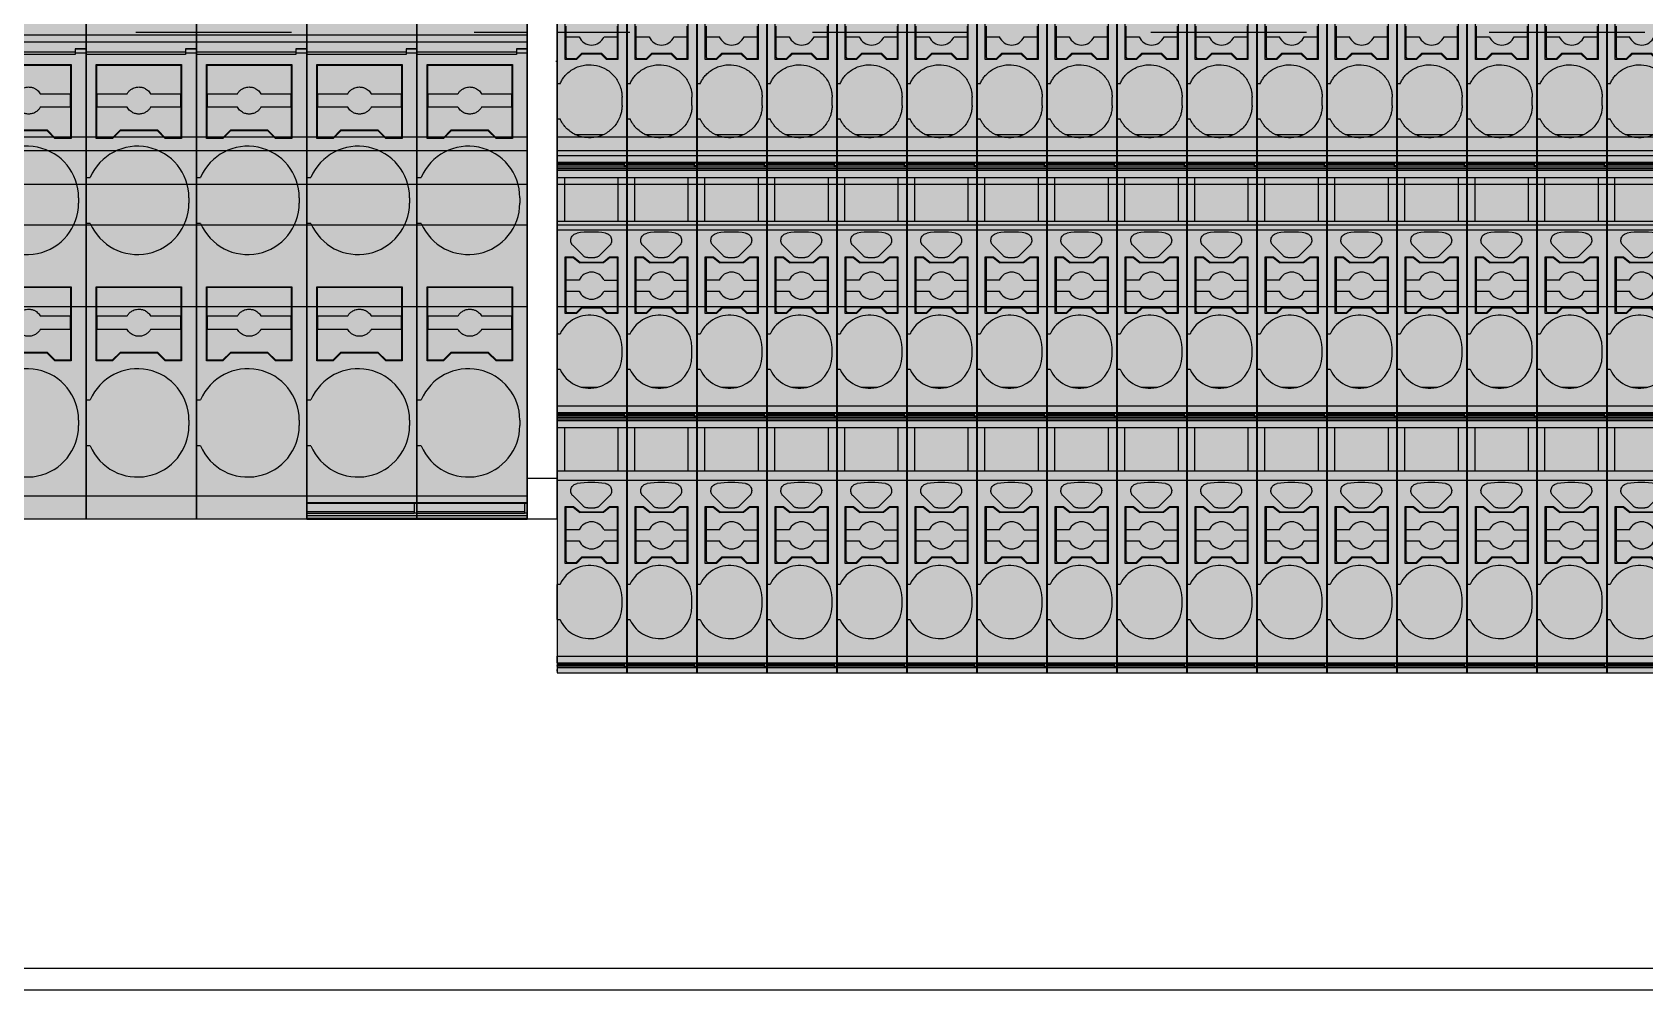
# Model space of a CAD drawing. Header units: millimetres. Extents: x -559267 to 5835, y 0 to 209897.
# Drawn here: x 1583.1 to 1702.3, y 3813.1 to 3883.8 of the extents above; entities that cross this region are included whole.
import ezdxf

# ---------------------------------------------------------------- set-up
doc = ezdxf.new("R2010")
doc.units = ezdxf.units.MM
doc.set_wipeout_variables(frame=1)

# ---------------------------------------------------------------- blocks, each defined once
blk = doc.blocks.new('A$Cef57175d')
at = {"color": 7, "linetype": 'Continuous', "lineweight": 25}
for p, q in [((181.75, 70.75), (193.25, 70.75)), ((206.75, 70.75), (218.25, 70.75)), ((231.75, 70.75), (243.25, 70.75)), ((256.75, 70.75), (268.25, 70.75)), ((281.75, 70.75), (293.25, 70.75)), ((509.5, 62), (40.5, 62)), ((509.5, 56.5), (40.5, 56.5)), ((40.5, 50.5), (509.5, 50.5)), ((20, 1.6), (530, 1.6)), ((20, 0), (530, 0))]:
    blk.add_line(p, q, dxfattribs=at)
at = {"color": 8, "linetype": 'Continuous', "lineweight": 25}
for p, q in [((509.5, 63), (40.5, 63)), ((509.5, 59.5), (40.5, 59.5))]:
    blk.add_line(p, q, dxfattribs=at)
blk = doc.blocks.new('*U227')
blk.add_blockref('A$Cef57175d', (-12, 536.23))
blk = doc.blocks.new('VPR-2.5-3L-GY')
at = {"true_color": 0xc7c8ca}
h = blk.add_hatch(color=9, dxfattribs=at)
h.dxf.hatch_style = 1
h.paths.add_polyline_path([(5.15, 51.29), (0, 51.29), (0, -51.29), (5.15, -51.29)])
at = {"true_color": 0xcd6928}
h = blk.add_hatch(color=32, dxfattribs=at)
h.dxf.hatch_style = 1
h.paths.add_polyline_path([(4.5, -1.78), (3.88, -1.78), (3.4, -2.18), (1.7, -2.18), (1.21, -1.78), (0.6, -1.78), (0.6, -5.98), (1.44, -5.98), (1.84, -5.58), (3.26, -5.58), (3.66, -5.98), (4.5, -5.98)])
h = blk.add_hatch(color=32, dxfattribs=at)
h.dxf.hatch_style = 1
h.paths.add_polyline_path([(4.5, -20.56), (3.88, -20.56), (3.4, -20.96), (1.7, -20.96), (1.21, -20.56), (0.6, -20.56), (0.6, -24.76), (1.44, -24.76), (1.84, -24.36), (3.26, -24.36), (3.66, -24.76), (4.5, -24.76)])
h = blk.add_hatch(color=32, dxfattribs=at)
h.dxf.hatch_style = 1
h.paths.add_polyline_path([(4.5, -39.01), (3.88, -39.01), (3.4, -39.41), (1.7, -39.41), (1.21, -39.01), (0.6, -39.01), (0.6, -43.21), (1.44, -43.21), (1.84, -42.81), (3.26, -42.81), (3.66, -43.21), (4.5, -43.21)])
at = {"color": 7, "linetype": 'Continuous', "lineweight": 25}
for p, q in [((0, 2.23), (0, -7.77)), ((5.15, 2.23), (5.15, -13.07)), ((0.68, -4.31), (0.68, -3.51)), ((4.43, -3.51), (4.43, -4.31)), ((0.68, -5.83), (0.68, -4.31)), ((0.68, -4.31), (1.64, -4.31)), ((3.47, -4.31), (4.43, -4.31)), ((4.43, -4.31), (4.43, -5.93)), ((1.36, -5.93), (0.78, -5.93)), ((1.8, -5.53), (1.43, -5.9)), ((3.3, -5.53), (1.8, -5.53)), ((3.7, -5.93), (3.3, -5.53)), ((4.43, -5.93), (3.7, -5.93)), ((0.22, -7.77), (0, -7.77)), ((0, -10.37), (0, -7.77)), ((4.8, -9.37), (4.8, -8.77)), ((0, -10.37), (0.22, -10.37)), ((0, -10.37), (0, -13.07)), ((1.32, -11.51), (3.41, -11.51)), ((0, -13.07), (5.15, -13.07)), ((0, -13.56), (5.15, -13.56)), ((0, -13.59), (5.15, -13.59)), ((0, -13.61), (5.15, -13.61)), ((0, -13.71), (4.95, -13.71)), ((4.95, -13.8), (0, -13.8)), ((4.95, -13.8), (0, -13.8)), ((0, -13.8), (0, -13.8)), ((4.95, -13.94), (0, -13.94)), ((0, -13.94), (0, -14.05)), ((5.15, -14.05), (0, -14.05)), ((5.15, -14.17), (0, -14.17)), ((0, -14.72), (0, -14.17)), ((4.95, -13.61), (4.95, -13.84)), ((5.15, -13.84), (4.95, -13.84)), ((5.15, -13.94), (4.95, -13.94)), ((5.15, -13.67), (5.15, -13.84)), ((5.15, -13.94), (5.15, -14)), ((5.15, -14.05), (5.15, -14)), ((5.15, -14.72), (5.15, -14.17)), ((5.15, -14.72), (0, -14.72)), ((0, -17.92), (0, -14.72)), ((0.55, -14.72), (0.55, -17.92)), ((4.5, -14.72), (4.5, -17.92)), ((5.15, -14.72), (5.15, -17.92)), ((0, -17.92), (5.15, -17.92)), ((0, -18.59), (0, -17.92)), ((5.15, -18.59), (0, -18.59)), ((0, -18.59), (0, -26.27)), ((5.15, -18.59), (5.15, -17.92)), ((5.15, -18.59), (5.15, -31.57)), ((1.18, -19.73), (1.92, -20.47)), ((3.13, -20.47), (3.87, -19.73)), ((0.68, -22.29), (0.68, -20.61)), ((0.68, -20.61), (1.18, -20.61)), ((1.18, -20.61), (1.68, -21.01)), ((3.43, -21.01), (1.68, -21.01)), ((2.27, -20.62), (2.78, -20.62)), ((3.93, -20.61), (3.43, -21.01)), ((3.93, -20.61), (4.43, -20.61)), ((4.43, -20.61), (4.43, -22.29)), ((1.64, -22.29), (0.68, -22.29)), ((0.68, -23.09), (0.68, -22.29)), ((3.47, -22.29), (4.43, -22.29)), ((4.43, -22.29), (4.43, -23.09)), ((0.68, -24.61), (0.68, -23.09)), ((0.68, -23.09), (1.64, -23.09)), ((3.47, -23.09), (4.43, -23.09)), ((4.43, -23.09), (4.43, -24.71)), ((1.36, -24.71), (0.78, -24.71)), ((1.8, -24.31), (1.43, -24.68)), ((3.3, -24.31), (1.8, -24.31)), ((3.7, -24.71), (3.3, -24.31)), ((4.43, -24.71), (3.7, -24.71)), ((0.22, -26.27), (0, -26.27)), ((0, -28.87), (0, -26.27)), ((4.8, -27.87), (4.8, -27.27)), ((0, -28.87), (0.22, -28.87)), ((0, -28.87), (0, -31.57)), ((1.79, -30.19), (3.01, -30.19)), ((0, -31.57), (5.15, -31.57)), ((0, -32.06), (5.15, -32.06)), ((0, -32.11), (5.15, -32.11)), ((4.95, -32.11), (4.95, -32.34)), ((0, -32.21), (4.95, -32.21)), ((4.95, -32.3), (0, -32.3)), ((4.95, -32.3), (0, -32.3)), ((0, -32.3), (0, -32.3)), ((4.95, -32.44), (0, -32.44)), ((0, -32.44), (0, -32.55)), ((5.15, -32.55), (0, -32.55)), ((5.15, -32.67), (0, -32.67)), ((0, -33.19), (0, -32.67)), ((5.15, -33.19), (0, -33.19)), ((0, -36.39), (0, -33.19)), ((0.55, -33.19), (0.55, -36.39)), ((4.5, -33.19), (4.5, -36.39)), ((5.15, -32.34), (4.95, -32.34)), ((4.95, -32.34), (4.95, -32.44)), ((5.15, -32.44), (4.95, -32.44)), ((5.15, -32.17), (5.15, -32.34)), ((5.15, -32.34), (5.15, -32.44)), ((5.15, -32.44), (5.15, -32.5)), ((5.15, -32.55), (5.15, -32.5)), ((5.15, -33.19), (5.15, -32.67)), ((5.15, -33.19), (5.15, -36.39)), ((5.15, -36.39), (0, -36.39)), ((0, -36.39), (0, -37.09)), ((5.15, -36.39), (5.15, -37.09)), ((5.15, -37.09), (0, -37.09)), ((0, -37.09), (0, -44.77)), ((5.15, -37.09), (5.15, -50.07)), ((0.68, -40.74), (0.68, -39.06)), ((0.68, -39.06), (1.18, -39.06)), ((1.18, -38.23), (1.92, -38.97)), ((1.18, -39.06), (1.68, -39.46)), ((2.27, -39.12), (2.78, -39.12)), ((3.13, -38.97), (3.87, -38.23)), ((3.93, -39.06), (3.43, -39.46)), ((3.93, -39.06), (4.43, -39.06)), ((4.43, -39.06), (4.43, -40.74)), ((3.43, -39.46), (1.68, -39.46)), ((1.64, -40.74), (0.68, -40.74)), ((0.68, -41.54), (0.68, -40.74)), ((0.68, -43.06), (0.68, -41.54)), ((0.68, -41.54), (1.64, -41.54)), ((3.47, -40.74), (4.43, -40.74)), ((3.47, -41.54), (4.43, -41.54)), ((4.43, -40.74), (4.43, -41.54)), ((4.43, -41.54), (4.43, -43.16)), ((1.8, -42.76), (1.43, -43.13)), ((3.3, -42.76), (1.8, -42.76)), ((3.7, -43.16), (3.3, -42.76)), ((1.36, -43.16), (0.78, -43.16)), ((4.43, -43.16), (3.7, -43.16)), ((0.22, -44.77), (0, -44.77)), ((0, -47.37), (0, -44.77)), ((4.8, -46.37), (4.8, -45.77)), ((0, -47.37), (0.22, -47.37)), ((0, -47.37), (0, -50.07)), ((0, -50.07), (5.15, -50.07)), ((0, -50.56), (5.15, -50.56)), ((0, -50.61), (5.15, -50.61)), ((0, -50.71), (4.95, -50.71)), ((4.95, -50.8), (0, -50.8)), ((4.95, -50.8), (0, -50.8)), ((0, -50.8), (0, -50.8)), ((4.95, -50.94), (0, -50.94)), ((0, -50.94), (0, -51.05)), ((4.95, -50.61), (4.95, -50.84)), ((5.15, -50.84), (4.95, -50.84)), ((5.15, -50.94), (4.95, -50.94)), ((5.15, -50.67), (5.15, -50.84)), ((5.15, -50.84), (5.15, -50.94)), ((5.15, -50.94), (5.15, -51)), ((5.15, -51.05), (5.15, -51)), ((0, -51.29), (5.15, -51.29))]:
    blk.add_line(p, q, dxfattribs=at)
blk.add_lwpolyline([(5.15, -51.29), (5.15, 51.29), (0, 51.29), (0, -51.29), (5.15, -51.29)])
for points in [[(0.6, -5.98), (0.6, -1.78), (1.21, -1.78), (1.7, -2.18), (3.4, -2.18), (3.88, -1.78), (4.5, -1.78), (4.5, -5.98), (3.66, -5.98), (3.26, -5.58), (1.84, -5.58), (1.44, -5.98)], [(0.6, -24.76), (0.6, -20.56), (1.21, -20.56), (1.7, -20.96), (3.4, -20.96), (3.88, -20.56), (4.5, -20.56), (4.5, -24.76), (3.66, -24.76), (3.26, -24.36), (1.84, -24.36), (1.44, -24.76)], [(0.6, -43.21), (0.6, -39.01), (1.21, -39.01), (1.7, -39.41), (3.4, -39.41), (3.88, -39.01), (4.5, -39.01), (4.5, -43.21), (3.66, -43.21), (3.26, -42.81), (1.84, -42.81), (1.44, -43.21)]]:
    blk.add_lwpolyline(points, close=True, dxfattribs=at)
for centre, radius, start, end in [((2.55, -3.91), 1, 203.5782, 336.4218), ((0.78, -5.83), 0.1, 180, 270), ((1.36, -5.83), 0.1, 270, 315), ((2.53, -25.84), 7.11, 81.5242, 98.4758), ((2.55, -22.69), 1, 23.5782, 156.4218), ((2.55, -22.69), 1, 203.5782, 336.4218), ((2.4, -27.27), 2.4, 0, 155.3757), ((0.78, -24.61), 0.1, 180, 270), ((1.36, -24.61), 0.1, 270, 315), ((2.4, -27.87), 2.4, 204.6243, 0), ((2.53, -44.34), 7.11, 81.5242, 98.4758), ((2.55, -41.14), 1, 23.5782, 156.4218), ((2.55, -41.14), 1, 203.5782, 336.4218), ((2.4, -45.77), 2.4, 0, 155.3757), ((0.78, -43.06), 0.1, 180, 270), ((1.36, -43.06), 0.1, 270, 315), ((2.4, -46.37), 2.4, 204.6243, 0)]:
    blk.add_arc(centre, radius, start, end, dxfattribs=at)
for points, knots in [([(0.22, -7.77), (0.24, -7.72), (0.29, -7.62), (0.37, -7.49), (0.45, -7.36), (0.55, -7.23), (0.71, -7.05), (0.96, -6.83), (1.32, -6.61), (1.71, -6.45), (2.25, -6.35), (2.92, -6.38), (3.55, -6.63), (3.99, -6.95), (4.28, -7.25), (4.51, -7.6), (4.66, -7.94), (4.75, -8.24), (4.79, -8.5), (4.8, -8.68), (4.8, -8.77)], [0, 0, 0, 0, 0.024394, 0.048636, 0.072831, 0.097085, 0.121504, 0.185849, 0.250275, 0.31462, 0.379045, 0.500019, 0.620993, 0.685337, 0.749763, 0.814108, 0.878533, 0.919087, 0.959411, 1, 1, 1, 1]), ([(4.8, -9.37), (4.8, -9.42), (4.8, -9.52), (4.78, -9.68), (4.76, -9.84), (4.72, -9.99), (4.65, -10.23), (4.51, -10.53), (4.28, -10.88), (3.99, -11.18), (3.55, -11.5), (2.92, -11.75), (2.25, -11.79), (1.71, -11.68), (1.32, -11.52), (0.96, -11.31), (0.69, -11.06), (0.48, -10.82), (0.34, -10.6), (0.26, -10.45), (0.22, -10.37)], [0, 0, 0, 0, 0.024394, 0.048636, 0.072831, 0.097085, 0.121504, 0.185849, 0.250275, 0.31462, 0.379045, 0.500019, 0.620993, 0.685337, 0.749763, 0.814108, 0.878533, 0.919087, 0.959411, 1, 1, 1, 1]), ([(0, -13.56), (0, -13.56), (0, -13.55), (0, -13.54), (0, -13.51), (0, -13.47), (0, -13.4), (0, -13.33), (0, -13.24), (0, -13.15), (0, -13.1), (0, -13.07)], [0, 0, 0, 0, 0.080013, 0.160125, 0.241444, 0.369265, 0.500061, 0.627884, 0.758681, 0.878619, 1, 1, 1, 1]), ([(5.15, -13.56), (5.15, -13.55), (5.15, -13.49), (5.15, -13.31), (5.15, -13.19), (5.15, -13.07)], [0, 0, 0, 0, 0.5, 0.5, 1, 1, 1, 1]), ([(0, -13.8), (0, -13.8), (0, -13.79), (0, -13.78), (0, -13.77)], [0, 0, 0, 0, 0.497071, 1, 1, 1, 1]), ([(0, -13.8), (0, -13.81), (0, -13.83), (0, -13.88), (0, -13.92), (0, -13.94)], [0, 0, 0, 0, 0.5, 0.5, 1, 1, 1, 1]), ([(1.18, -19.73), (1.16, -19.71), (1.12, -19.67), (1.08, -19.61), (1.05, -19.54), (1.02, -19.45), (1.01, -19.32), (1.04, -19.17), (1.1, -19.04), (1.21, -18.93), (1.33, -18.84), (1.43, -18.82), (1.48, -18.81)], [0, 0, 0, 0, 0.063139, 0.125111, 0.187139, 0.250441, 0.375146, 0.500291, 0.624996, 0.750141, 0.874961, 1, 1, 1, 1]), ([(3.57, -18.81), (3.6, -18.82), (3.65, -18.82), (3.72, -18.85), (3.78, -18.89), (3.86, -18.95), (3.95, -19.04), (4.01, -19.17), (4.04, -19.32), (4.02, -19.47), (3.97, -19.61), (3.91, -19.69), (3.87, -19.73)], [0, 0, 0, 0, 0.063139, 0.125111, 0.187139, 0.250441, 0.375146, 0.500291, 0.624996, 0.750141, 0.874961, 1, 1, 1, 1]), ([(2.27, -20.62), (2.25, -20.62), (2.21, -20.61), (2.14, -20.6), (2.07, -20.58), (1.99, -20.54), (1.94, -20.49), (1.92, -20.47)], [0, 0, 0, 0, 0.166556, 0.332331, 0.500193, 0.749367, 1, 1, 1, 1]), ([(3.13, -20.47), (3.11, -20.48), (3.08, -20.51), (3.03, -20.55), (2.96, -20.58), (2.87, -20.61), (2.81, -20.61), (2.78, -20.62)], [0, 0, 0, 0, 0.166556, 0.332331, 0.500193, 0.749367, 1, 1, 1, 1]), ([(0, -32.06), (0, -32.06), (0, -32.05), (0, -32.04), (0, -32.01), (0, -31.97), (0, -31.9), (0, -31.83), (0, -31.74), (0, -31.65), (0, -31.6), (0, -31.57)], [0, 0, 0, 0, 0.080013, 0.160125, 0.241444, 0.369265, 0.500061, 0.627884, 0.758681, 0.878619, 1, 1, 1, 1]), ([(5.15, -32.06), (5.15, -32.05), (5.15, -31.99), (5.15, -31.81), (5.15, -31.69), (5.15, -31.57)], [0, 0, 0, 0, 0.5, 0.5, 1, 1, 1, 1]), ([(0, -32.3), (0, -32.3), (0, -32.29), (0, -32.28), (0, -32.27)], [0, 0, 0, 0, 0.497071, 1, 1, 1, 1]), ([(0, -32.3), (0, -32.31), (0, -32.33), (0, -32.38), (0, -32.42), (0, -32.44)], [0, 0, 0, 0, 0.5, 0.5, 1, 1, 1, 1]), ([(0, -32.67), (0, -32.67), (0, -32.66), (0, -32.65), (0, -32.63), (0, -32.6), (0, -32.56), (0, -32.55)], [0, 0, 0, 0, 0.16718, 0.33189, 0.500413, 0.749453, 1, 1, 1, 1]), ([(1.18, -38.23), (1.16, -38.21), (1.12, -38.17), (1.08, -38.11), (1.05, -38.04), (1.02, -37.95), (1.01, -37.82), (1.04, -37.67), (1.1, -37.54), (1.21, -37.43), (1.33, -37.34), (1.43, -37.32), (1.48, -37.31)], [0, 0, 0, 0, 0.063139, 0.125111, 0.187139, 0.250441, 0.375146, 0.500291, 0.624996, 0.750141, 0.874961, 1, 1, 1, 1]), ([(3.57, -37.31), (3.6, -37.32), (3.65, -37.32), (3.72, -37.35), (3.78, -37.39), (3.86, -37.45), (3.95, -37.54), (4.01, -37.67), (4.04, -37.82), (4.02, -37.97), (3.97, -38.11), (3.91, -38.19), (3.87, -38.23)], [0, 0, 0, 0, 0.0631394, 0.1251115, 0.1871388, 0.2504407, 0.3751456, 0.5002908, 0.6249958, 0.750141, 0.8749612, 1, 1, 1, 1]), ([(2.27, -39.12), (2.25, -39.12), (2.21, -39.11), (2.14, -39.1), (2.07, -39.08), (1.99, -39.04), (1.94, -38.99), (1.92, -38.97)], [0, 0, 0, 0, 0.1665561, 0.332331, 0.5001928, 0.7493673, 1, 1, 1, 1]), ([(3.13, -38.97), (3.11, -38.98), (3.08, -39.01), (3.03, -39.05), (2.96, -39.08), (2.87, -39.11), (2.81, -39.11), (2.78, -39.12)], [0, 0, 0, 0, 0.166556, 0.332331, 0.500193, 0.749367, 1, 1, 1, 1]), ([(0, -50.56), (0, -50.56), (0, -50.55), (0, -50.54), (0, -50.51), (0, -50.47), (0, -50.4), (0, -50.33), (0, -50.24), (0, -50.15), (0, -50.1), (0, -50.07)], [0, 0, 0, 0, 0.080013, 0.160125, 0.241444, 0.369265, 0.500061, 0.627884, 0.758681, 0.878619, 1, 1, 1, 1]), ([(0, -50.8), (0, -50.8), (0, -50.79), (0, -50.78), (0, -50.77)], [0, 0, 0, 0, 0.497071, 1, 1, 1, 1]), ([(0, -50.8), (0, -50.81), (0, -50.83), (0, -50.88), (0, -50.92), (0, -50.94)], [0, 0, 0, 0, 0.5, 0.5, 1, 1, 1, 1]), ([(0, -51.17), (0, -51.17), (0, -51.16), (0, -51.15), (0, -51.13), (0, -51.1), (0, -51.06), (0, -51.05)], [0, 0, 0, 0, 0.16718, 0.33189, 0.500413, 0.749453, 1, 1, 1, 1]), ([(5.15, -50.56), (5.15, -50.55), (5.15, -50.49), (5.15, -50.31), (5.15, -50.19), (5.15, -50.07)], [0, 0, 0, 0, 0.5, 0.5, 1, 1, 1, 1])]:
    blk.add_open_spline(points, degree=3, knots=knots, dxfattribs=at)
for points in [[(0, -14.05), (0, -14.12), (0, -14.17), (0, -14.17)], [(4.95, -13.84), (4.95, -13.87), (4.95, -13.91), (4.95, -13.94)], [(5.15, -13.84), (5.15, -13.87), (5.15, -13.91), (5.15, -13.94)], [(5.15, -14.17), (5.15, -14.17), (5.15, -14.12), (5.15, -14.05)], [(5.15, -32.67), (5.15, -32.67), (5.15, -32.62), (5.15, -32.55)], [(4.95, -50.84), (4.95, -50.87), (4.95, -50.91), (4.95, -50.94)], [(5.15, -51.17), (5.15, -51.17), (5.15, -51.12), (5.15, -51.05)]]:
    blk.add_open_spline(points, degree=3, dxfattribs=at)
blk = doc.blocks.new('*U229')
blk.add_blockref('VPR-2.5-3L-GY', (-2.58, 0))
blk = doc.blocks.new('*U230')
at = {"color": 0, "linetype": 'ByBlock', "lineweight": -2, "transparency": 16777216}
for p in [(0, 0), (5.17, 0), (10.35, 0), (15.52, 0), (20.69, 0), (25.86, 0), (31.04, 0), (36.21, 0), (41.38, 0), (46.55, 0), (51.73, 0), (56.9, 0), (62.07, 0), (67.25, 0), (72.42, 0), (77.59, 0)]:
    blk.add_blockref('*U229', p, dxfattribs=at)
blk = doc.blocks.new('VPR-6-GY')
at = {"true_color": 0x939598}
h = blk.add_hatch(color=252, dxfattribs=at)
h.dxf.hatch_style = 1
h.paths.add_polyline_path([(0, 37.11), (0, -37.11), (8.15, -37.11), (8.15, 37.11)])
at = {"color": 0, "linetype": 'Continuous', "lineweight": 25}
for p, q in [((0, -0.7), (0, -1.35)), ((8.15, -1.35), (8.15, -0.7)), ((8.15, -1.35), (0, -1.35)), ((8.15, -1.86), (0, -1.86)), ((0, -1.86), (0, -2.57)), ((8.15, -2.36), (7.35, -2.36)), ((7.35, -2.36), (7.35, -2.38)), ((8.15, -2.38), (7.35, -2.38)), ((7.35, -2.38), (7.35, -2.67)), ((8.15, -2.31), (8.15, -1.86)), ((8.15, -2.36), (8.15, -2.38)), ((8.15, -2.38), (8.15, -2.67)), ((0, -2.57), (7.35, -2.57)), ((7.35, -2.77), (0, -2.77)), ((0, -2.77), (0, -11.85)), ((0.75, -3.5), (7.05, -3.5)), ((0.75, -8.97), (0.75, -3.5)), ((0.8, -3.55), (7, -3.55)), ((0.8, -5.67), (0.8, -3.55)), ((7, -3.55), (7, -5.67)), ((7.05, -3.5), (7.05, -8.97)), ((7.35, -2.67), (7.35, -2.77)), ((8.15, -2.67), (7.35, -2.67)), ((8.15, -2.67), (8.15, -35.39)), ((0.8, -5.67), (3.03, -5.67)), ((0.8, -5.67), (0.8, -6.67)), ((4.77, -5.67), (7, -5.67)), ((7, -6.67), (7, -5.67)), ((0.8, -8.95), (0.8, -6.67)), ((3.03, -6.67), (0.8, -6.67)), ((7, -6.67), (4.77, -6.67)), ((7, -6.67), (7, -8.95)), ((1.96, -8.97), (0.75, -8.97)), ((1.93, -8.95), (0.8, -8.95)), ((2.51, -8.37), (1.93, -8.95)), ((2.53, -8.4), (1.96, -8.97)), ((5.29, -8.37), (2.51, -8.37)), ((5.27, -8.4), (2.53, -8.4)), ((5.85, -8.97), (5.27, -8.4)), ((5.87, -8.95), (5.29, -8.37)), ((7.05, -8.97), (5.85, -8.97)), ((7, -8.95), (5.87, -8.95)), ((0, -11.85), (0.31, -11.85)), ((0, -15.25), (0, -11.85)), ((7.6, -13.35), (7.6, -13.75)), ((0.31, -15.25), (0, -15.25)), ((0, -15.25), (0, -28.29)), ((0.75, -19.94), (7.05, -19.94)), ((0.75, -25.41), (0.75, -19.94)), ((0.8, -19.96), (7, -19.96)), ((0.8, -22.09), (0.8, -19.96)), ((7, -19.96), (7, -22.09)), ((7.05, -19.94), (7.05, -25.41)), ((0.8, -22.09), (3.03, -22.09)), ((0.8, -22.09), (0.8, -23.09)), ((4.77, -22.09), (7, -22.09)), ((7, -23.09), (7, -22.09)), ((0.8, -25.36), (0.8, -23.09)), ((3.03, -23.09), (0.8, -23.09)), ((7, -23.09), (4.77, -23.09)), ((7, -23.09), (7, -25.36)), ((2.51, -24.79), (1.93, -25.36)), ((2.53, -24.84), (1.96, -25.41)), ((5.29, -24.79), (2.51, -24.79)), ((5.27, -24.84), (2.53, -24.84)), ((5.85, -25.41), (5.27, -24.84)), ((5.87, -25.36), (5.29, -24.79)), ((1.96, -25.41), (0.75, -25.41)), ((1.93, -25.36), (0.8, -25.36)), ((7.05, -25.41), (5.85, -25.41)), ((7, -25.36), (5.87, -25.36)), ((0, -28.29), (0.31, -28.29)), ((0, -31.69), (0, -28.29)), ((7.6, -29.79), (7.6, -30.19)), ((0.31, -31.69), (0, -31.69)), ((0, -31.69), (0, -35.39)), ((0, -35.39), (8.15, -35.39))]:
    blk.add_line(p, q, dxfattribs=at)
at = {"color": 0}
blk.add_lwpolyline([(0, 37.11), (8.15, 37.11), (8.15, -37.11), (0, -37.11), (0, 37.11)], dxfattribs=at)
at = {"color": 0, "linetype": 'Continuous', "lineweight": 25}
for centre, start, end in [((3.8, -13.35), 0, 156.7504), ((3.8, -13.75), 203.2496, 0), ((3.8, -29.79), 0, 156.7504), ((3.8, -30.19), 203.2496, 0)]:
    blk.add_arc(centre, 3.8, start, end, dxfattribs=at)
for points, knots in [([(0, -1.35), (0, -1.39), (0, -1.45), (0, -1.56), (0, -1.62), (0, -1.73), (0, -1.78), (0, -1.85), (0, -1.86), (0, -1.86)], [0, 0, 0, 0, 0.25, 0.25, 0.5, 0.5, 0.75, 0.75, 1, 1, 1, 1]), ([(8.15, -1.86), (8.15, -1.86), (8.15, -1.85), (8.15, -1.78), (8.15, -1.73), (8.15, -1.62), (8.15, -1.56), (8.15, -1.45), (8.15, -1.39), (8.15, -1.35)], [0, 0, 0, 0, 0.25, 0.25, 0.5, 0.5, 0.75, 0.75, 1, 1, 1, 1]), ([(0, -2.77), (0, -2.77), (0, -2.77), (0, -2.76), (0, -2.74), (0, -2.71), (0, -2.65), (0, -2.6), (0, -2.57)], [0, 0, 0, 0, 0.1272, 0.249746, 0.3727, 0.501075, 0.749743, 1, 1, 1, 1]), ([(3.03, -5.67), (3.05, -5.64), (3.09, -5.58), (3.16, -5.5), (3.23, -5.43), (3.31, -5.36), (3.42, -5.29), (3.56, -5.23), (3.73, -5.18), (3.84, -5.18), (3.9, -5.17)], [0, 0, 0, 0, 0.101079, 0.200519, 0.299435, 0.398956, 0.500193, 0.667557, 0.832416, 1, 1, 1, 1]), ([(3.9, -5.17), (3.94, -5.18), (4.01, -5.18), (4.11, -5.19), (4.21, -5.22), (4.31, -5.26), (4.42, -5.32), (4.55, -5.4), (4.67, -5.53), (4.73, -5.62), (4.77, -5.67)], [0, 0, 0, 0, 0.101079, 0.200519, 0.299435, 0.398956, 0.500193, 0.667557, 0.832416, 1, 1, 1, 1]), ([(4.77, -6.67), (4.75, -6.7), (4.71, -6.76), (4.64, -6.84), (4.57, -6.92), (4.49, -6.98), (4.36, -7.07), (4.16, -7.15), (3.9, -7.18), (3.64, -7.15), (3.42, -7.06), (3.25, -6.94), (3.13, -6.82), (3.07, -6.72), (3.03, -6.67)], [0, 0, 0, 0, 0.05059, 0.10036, 0.149868, 0.199678, 0.250348, 0.375096, 0.500096, 0.624845, 0.749845, 0.833611, 0.916124, 1, 1, 1, 1]), ([(3.03, -22.09), (3.05, -22.06), (3.09, -22), (3.16, -21.92), (3.23, -21.84), (3.31, -21.78), (3.42, -21.71), (3.56, -21.64), (3.73, -21.6), (3.84, -21.59), (3.9, -21.59)], [0, 0, 0, 0, 0.101079, 0.200519, 0.299435, 0.398956, 0.500193, 0.667557, 0.832416, 1, 1, 1, 1]), ([(3.9, -21.59), (3.94, -21.59), (4.01, -21.59), (4.11, -21.61), (4.21, -21.64), (4.31, -21.67), (4.42, -21.73), (4.55, -21.82), (4.67, -21.94), (4.73, -22.04), (4.77, -22.09)], [0, 0, 0, 0, 0.101079, 0.200519, 0.299435, 0.398956, 0.500193, 0.667557, 0.832416, 1, 1, 1, 1]), ([(4.77, -23.09), (4.75, -23.12), (4.71, -23.18), (4.64, -23.26), (4.57, -23.33), (4.49, -23.4), (4.36, -23.48), (4.16, -23.57), (3.9, -23.6), (3.64, -23.57), (3.42, -23.48), (3.25, -23.36), (3.13, -23.24), (3.07, -23.14), (3.03, -23.09)], [0, 0, 0, 0, 0.05059, 0.10036, 0.149868, 0.199678, 0.250348, 0.375096, 0.500096, 0.624845, 0.749845, 0.833611, 0.916124, 1, 1, 1, 1])]:
    blk.add_open_spline(points, degree=3, knots=knots, dxfattribs=at)
blk = doc.blocks.new('VPR-6-BU')
at = {"true_color": 0x2776bb}
h = blk.add_hatch(color=152, dxfattribs=at)
h.dxf.hatch_style = 1
h.paths.add_polyline_path([(0, 37.11), (0, -37.11), (8.15, -37.11), (8.15, 37.11)])
at = {"color": 0, "linetype": 'Continuous', "lineweight": 25}
for p, q in [((0, -0.7), (0, -1.35)), ((8.15, -1.35), (8.15, -0.7)), ((8.15, -1.35), (0, -1.35)), ((8.15, -1.86), (0, -1.86)), ((0, -1.86), (0, -2.57)), ((8.15, -2.36), (7.35, -2.36)), ((7.35, -2.36), (7.35, -2.38)), ((8.15, -2.38), (7.35, -2.38)), ((7.35, -2.38), (7.35, -2.67)), ((8.15, -2.31), (8.15, -1.86)), ((8.15, -2.36), (8.15, -2.38)), ((8.15, -2.38), (8.15, -2.67)), ((0, -2.57), (7.35, -2.57)), ((7.35, -2.77), (0, -2.77)), ((0, -2.77), (0, -11.85)), ((0.75, -3.5), (7.05, -3.5)), ((0.75, -8.97), (0.75, -3.5)), ((0.8, -3.55), (7, -3.55)), ((0.8, -5.67), (0.8, -3.55)), ((7, -3.55), (7, -5.67)), ((7.05, -3.5), (7.05, -8.97)), ((7.35, -2.67), (7.35, -2.77)), ((8.15, -2.67), (7.35, -2.67)), ((8.15, -2.67), (8.15, -35.39)), ((0.8, -5.67), (3.03, -5.67)), ((0.8, -5.67), (0.8, -6.67)), ((4.77, -5.67), (7, -5.67)), ((7, -6.67), (7, -5.67)), ((0.8, -8.95), (0.8, -6.67)), ((3.03, -6.67), (0.8, -6.67)), ((7, -6.67), (4.77, -6.67)), ((7, -6.67), (7, -8.95)), ((1.96, -8.97), (0.75, -8.97)), ((1.93, -8.95), (0.8, -8.95)), ((2.51, -8.37), (1.93, -8.95)), ((2.53, -8.4), (1.96, -8.97)), ((5.29, -8.37), (2.51, -8.37)), ((5.27, -8.4), (2.53, -8.4)), ((5.85, -8.97), (5.27, -8.4)), ((5.87, -8.95), (5.29, -8.37)), ((7.05, -8.97), (5.85, -8.97)), ((7, -8.95), (5.87, -8.95)), ((0, -11.85), (0.31, -11.85)), ((0, -15.25), (0, -11.85)), ((7.6, -13.35), (7.6, -13.75)), ((0.31, -15.25), (0, -15.25)), ((0, -15.25), (0, -28.29)), ((0.75, -19.94), (7.05, -19.94)), ((0.75, -25.41), (0.75, -19.94)), ((0.8, -19.96), (7, -19.96)), ((0.8, -22.09), (0.8, -19.96)), ((7, -19.96), (7, -22.09)), ((7.05, -19.94), (7.05, -25.41)), ((0.8, -22.09), (3.03, -22.09)), ((0.8, -22.09), (0.8, -23.09)), ((4.77, -22.09), (7, -22.09)), ((7, -23.09), (7, -22.09)), ((0.8, -25.36), (0.8, -23.09)), ((3.03, -23.09), (0.8, -23.09)), ((7, -23.09), (4.77, -23.09)), ((7, -23.09), (7, -25.36)), ((2.51, -24.79), (1.93, -25.36)), ((2.53, -24.84), (1.96, -25.41)), ((5.29, -24.79), (2.51, -24.79)), ((5.27, -24.84), (2.53, -24.84)), ((5.85, -25.41), (5.27, -24.84)), ((5.87, -25.36), (5.29, -24.79)), ((1.96, -25.41), (0.75, -25.41)), ((1.93, -25.36), (0.8, -25.36)), ((7.05, -25.41), (5.85, -25.41)), ((7, -25.36), (5.87, -25.36)), ((0, -28.29), (0.31, -28.29)), ((0, -31.69), (0, -28.29)), ((7.6, -29.79), (7.6, -30.19)), ((0.31, -31.69), (0, -31.69)), ((0, -31.69), (0, -35.39)), ((0, -35.39), (8.15, -35.39)), ((0, -35.88), (0, -35.39)), ((8.15, -35.88), (8.15, -35.39)), ((0, -35.88), (8.15, -35.88)), ((0, -35.93), (8.15, -35.93)), ((0, -35.93), (8.15, -35.93)), ((0, -36), (0, -36.56)), ((0, -36.55), (7.95, -36.55)), ((7.95, -36.68), (0, -36.68)), ((0, -36.68), (0, -36.87)), ((8.15, -36.87), (0, -36.87)), ((0, -37.06), (0, -36.87)), ((7.95, -35.93), (7.95, -36.63)), ((7.95, -36.65), (7.95, -36.68)), ((8.15, -36.65), (7.95, -36.65)), ((8.15, -35.97), (8.15, -36.65)), ((8.15, -36.87), (8.15, -36.65)), ((8.15, -37.06), (8.15, -36.87)), ((8.15, -37.06), (0, -37.06)), ((0, -37.07), (8.15, -37.07)), ((0, -37.11), (8.15, -37.11))]:
    blk.add_line(p, q, dxfattribs=at)
at = {"color": 0}
blk.add_lwpolyline([(0, 37.11), (8.15, 37.11), (8.15, -37.11), (0, -37.11), (0, 37.11)], dxfattribs=at)
at = {"color": 0, "linetype": 'Continuous', "lineweight": 25}
for centre, start, end in [((3.8, -13.35), 0, 156.7504), ((3.8, -13.75), 203.2496, 0), ((3.8, -29.79), 0, 156.7504), ((3.8, -30.19), 203.2496, 0)]:
    blk.add_arc(centre, 3.8, start, end, dxfattribs=at)
for points, knots in [([(0, -1.35), (0, -1.39), (0, -1.45), (0, -1.56), (0, -1.62), (0, -1.73), (0, -1.78), (0, -1.85), (0, -1.86), (0, -1.86)], [0, 0, 0, 0, 0.25, 0.25, 0.5, 0.5, 0.75, 0.75, 1, 1, 1, 1]), ([(8.15, -1.86), (8.15, -1.86), (8.15, -1.85), (8.15, -1.78), (8.15, -1.73), (8.15, -1.62), (8.15, -1.56), (8.15, -1.45), (8.15, -1.39), (8.15, -1.35)], [0, 0, 0, 0, 0.25, 0.25, 0.5, 0.5, 0.75, 0.75, 1, 1, 1, 1]), ([(0, -2.77), (0, -2.77), (0, -2.77), (0, -2.76), (0, -2.74), (0, -2.71), (0, -2.65), (0, -2.6), (0, -2.57)], [0, 0, 0, 0, 0.1272, 0.249746, 0.3727, 0.501075, 0.749743, 1, 1, 1, 1]), ([(3.03, -5.67), (3.05, -5.64), (3.09, -5.58), (3.16, -5.5), (3.23, -5.43), (3.31, -5.36), (3.42, -5.29), (3.56, -5.23), (3.73, -5.18), (3.84, -5.18), (3.9, -5.17)], [0, 0, 0, 0, 0.101079, 0.200519, 0.299435, 0.398956, 0.500193, 0.667557, 0.832416, 1, 1, 1, 1]), ([(3.9, -5.17), (3.94, -5.18), (4.01, -5.18), (4.11, -5.19), (4.21, -5.22), (4.31, -5.26), (4.42, -5.32), (4.55, -5.4), (4.67, -5.53), (4.73, -5.62), (4.77, -5.67)], [0, 0, 0, 0, 0.101079, 0.200519, 0.299435, 0.398956, 0.500193, 0.667557, 0.832416, 1, 1, 1, 1]), ([(4.77, -6.67), (4.75, -6.7), (4.71, -6.76), (4.64, -6.84), (4.57, -6.92), (4.49, -6.98), (4.36, -7.07), (4.16, -7.15), (3.9, -7.18), (3.64, -7.15), (3.42, -7.06), (3.25, -6.94), (3.13, -6.82), (3.07, -6.72), (3.03, -6.67)], [0, 0, 0, 0, 0.05059, 0.10036, 0.149868, 0.199678, 0.250348, 0.375096, 0.500096, 0.624845, 0.749845, 0.833611, 0.916124, 1, 1, 1, 1]), ([(3.03, -22.09), (3.05, -22.06), (3.09, -22), (3.16, -21.92), (3.23, -21.84), (3.31, -21.78), (3.42, -21.71), (3.56, -21.64), (3.73, -21.6), (3.84, -21.59), (3.9, -21.59)], [0, 0, 0, 0, 0.101079, 0.200519, 0.299435, 0.398956, 0.500193, 0.667557, 0.832416, 1, 1, 1, 1]), ([(3.9, -21.59), (3.94, -21.59), (4.01, -21.59), (4.11, -21.61), (4.21, -21.64), (4.31, -21.67), (4.42, -21.73), (4.55, -21.82), (4.67, -21.94), (4.73, -22.04), (4.77, -22.09)], [0, 0, 0, 0, 0.101079, 0.200519, 0.299435, 0.398956, 0.500193, 0.667557, 0.832416, 1, 1, 1, 1]), ([(4.77, -23.09), (4.75, -23.12), (4.71, -23.18), (4.64, -23.26), (4.57, -23.33), (4.49, -23.4), (4.36, -23.48), (4.16, -23.57), (3.9, -23.6), (3.64, -23.57), (3.42, -23.48), (3.25, -23.36), (3.13, -23.24), (3.07, -23.14), (3.03, -23.09)], [0, 0, 0, 0, 0.05059, 0.10036, 0.149868, 0.199678, 0.250348, 0.375096, 0.500096, 0.624845, 0.749845, 0.833611, 0.916124, 1, 1, 1, 1]), ([(0, -36.55), (0, -36.55), (0, -36.56), (0, -36.61), (0, -36.65), (0, -36.68)], [0, 0, 0, 0, 0.5, 0.5, 1, 1, 1, 1])]:
    blk.add_open_spline(points, degree=3, knots=knots, dxfattribs=at)
blk.add_open_spline([(7.95, -36.65), (7.95, -36.64), (7.95, -36.64), (7.95, -36.63)], degree=3, dxfattribs=at)
blk = doc.blocks.new('D-VPR-6')
at = {"color": 0}
blk.add_wipeout([(0, 37.08), (2.2, 37.08), (2.2, -37.08), (0, -37.08)], dxfattribs=at)
at = {"color": 0, "linetype": 'Continuous', "lineweight": 25}
for p, q in [((0, -34.08), (0, 27.48)), ((2.2, -34.08), (2.2, 27.48)), ((0, -34.08), (2.2, -34.08)), ((0, -37.08), (0, -34.08)), ((2.2, -37.08), (2.2, -34.08)), ((0, -37.08), (2.2, -37.08)), ((0, -37.08), (2.2, -37.08)), ((0, -37.08), (0, -37.08))]:
    blk.add_line(p, q, dxfattribs=at)
at = {"color": 0, "linetype": 'Continuous'}
for q in [(2.12, -3.3), (2.2, -3.26)]:
    blk.add_line((2.2, -3.3), q, dxfattribs=at)
blk.add_point((2.2, -3.3), dxfattribs=at)
blk = doc.blocks.new('3+1')
at = {"color": 0, "linetype": 'Continuous', "lineweight": 25}
for p, q in [((32.6, -0.7), (32.6, -1.35)), ((32.6, -1.86), (32.6, -2.57)), ((39.95, -2.36), (39.95, -2.38)), ((39.95, -2.38), (39.95, -2.67)), ((32.6, -2.57), (39.95, -2.57)), ((39.95, -2.77), (32.6, -2.77)), ((32.6, -2.77), (32.6, -11.85)), ((33.35, -3.5), (39.65, -3.5)), ((33.35, -8.97), (33.35, -3.5)), ((33.4, -3.55), (39.6, -3.55)), ((33.4, -5.67), (33.4, -3.55)), ((39.6, -3.55), (39.6, -5.67)), ((39.65, -3.5), (39.65, -8.97)), ((39.95, -2.67), (39.95, -2.77)), ((33.4, -5.67), (35.63, -5.67)), ((33.4, -5.67), (33.4, -6.67)), ((37.37, -5.67), (39.6, -5.67)), ((39.6, -6.67), (39.6, -5.67)), ((33.4, -8.95), (33.4, -6.67)), ((35.63, -6.67), (33.4, -6.67)), ((39.6, -6.67), (37.37, -6.67)), ((39.6, -6.67), (39.6, -8.95)), ((34.56, -8.97), (33.35, -8.97)), ((34.53, -8.95), (33.4, -8.95)), ((35.11, -8.37), (34.53, -8.95)), ((35.13, -8.4), (34.56, -8.97)), ((37.89, -8.37), (35.11, -8.37)), ((37.87, -8.4), (35.13, -8.4)), ((38.45, -8.97), (37.87, -8.4)), ((38.47, -8.95), (37.89, -8.37)), ((39.65, -8.97), (38.45, -8.97)), ((39.6, -8.95), (38.47, -8.95)), ((32.6, -11.85), (32.91, -11.85)), ((32.6, -15.25), (32.6, -11.85)), ((32.91, -15.25), (32.6, -15.25)), ((32.6, -15.25), (32.6, -28.29)), ((33.35, -19.94), (39.65, -19.94)), ((33.35, -25.41), (33.35, -19.94)), ((33.4, -19.96), (39.6, -19.96)), ((33.4, -22.09), (33.4, -19.96)), ((39.6, -19.96), (39.6, -22.09)), ((39.65, -19.94), (39.65, -25.41)), ((33.4, -22.09), (35.63, -22.09)), ((33.4, -22.09), (33.4, -23.09)), ((37.37, -22.09), (39.6, -22.09)), ((39.6, -23.09), (39.6, -22.09)), ((33.4, -25.36), (33.4, -23.09)), ((35.63, -23.09), (33.4, -23.09)), ((39.6, -23.09), (37.37, -23.09)), ((39.6, -23.09), (39.6, -25.36)), ((35.11, -24.79), (34.53, -25.36)), ((35.13, -24.84), (34.56, -25.41)), ((37.89, -24.79), (35.11, -24.79)), ((37.87, -24.84), (35.13, -24.84)), ((38.45, -25.41), (37.87, -24.84)), ((38.47, -25.36), (37.89, -24.79)), ((34.56, -25.41), (33.35, -25.41)), ((34.53, -25.36), (33.4, -25.36)), ((39.65, -25.41), (38.45, -25.41)), ((39.6, -25.36), (38.47, -25.36)), ((32.6, -28.29), (32.91, -28.29)), ((32.6, -31.69), (32.6, -28.29)), ((32.91, -31.69), (32.6, -31.69)), ((32.6, -31.69), (32.6, -35.39)), ((32.6, -35.88), (32.6, -35.39)), ((32.6, -36), (32.6, -36.56)), ((32.6, -36.68), (32.6, -36.87)), ((32.6, -37.06), (32.6, -36.87))]:
    blk.add_line(p, q, dxfattribs=at)
for points, knots in [([(32.6, -1.35), (32.6, -1.39), (32.6, -1.45), (32.6, -1.56), (32.6, -1.62), (32.6, -1.73), (32.6, -1.78), (32.6, -1.85), (32.6, -1.86), (32.6, -1.86)], [0, 0, 0, 0, 0.25, 0.25, 0.5, 0.5, 0.75, 0.75, 1, 1, 1, 1]), ([(32.6, -2.77), (32.6, -2.77), (32.6, -2.77), (32.6, -2.76), (32.6, -2.74), (32.6, -2.71), (32.6, -2.65), (32.6, -2.6), (32.6, -2.57)], [0, 0, 0, 0, 0.1272, 0.249746, 0.3727, 0.501075, 0.749743, 1, 1, 1, 1]), ([(35.63, -5.67), (35.65, -5.64), (35.69, -5.58), (35.76, -5.5), (35.83, -5.43), (35.91, -5.36), (36.02, -5.29), (36.16, -5.23), (36.33, -5.18), (36.44, -5.18), (36.5, -5.17)], [0, 0, 0, 0, 0.101079, 0.200519, 0.299435, 0.398956, 0.500193, 0.667557, 0.832416, 1, 1, 1, 1]), ([(36.5, -5.17), (36.54, -5.18), (36.61, -5.18), (36.71, -5.19), (36.81, -5.22), (36.91, -5.26), (37.02, -5.32), (37.15, -5.4), (37.27, -5.53), (37.33, -5.62), (37.37, -5.67)], [0, 0, 0, 0, 0.101079, 0.200519, 0.299435, 0.398956, 0.500193, 0.667557, 0.832416, 1, 1, 1, 1]), ([(37.37, -6.67), (37.35, -6.7), (37.31, -6.76), (37.24, -6.84), (37.17, -6.92), (37.09, -6.98), (36.96, -7.07), (36.76, -7.15), (36.5, -7.18), (36.24, -7.15), (36.02, -7.06), (35.85, -6.94), (35.73, -6.82), (35.67, -6.72), (35.63, -6.67)], [0, 0, 0, 0, 0.05059, 0.10036, 0.149868, 0.199678, 0.250348, 0.375096, 0.500096, 0.624845, 0.749845, 0.833611, 0.916124, 1, 1, 1, 1]), ([(35.63, -22.09), (35.65, -22.06), (35.69, -22), (35.76, -21.92), (35.83, -21.84), (35.91, -21.78), (36.02, -21.71), (36.16, -21.64), (36.33, -21.6), (36.44, -21.59), (36.5, -21.59)], [0, 0, 0, 0, 0.101079, 0.200519, 0.299435, 0.398956, 0.500193, 0.667557, 0.832416, 1, 1, 1, 1]), ([(36.5, -21.59), (36.54, -21.59), (36.61, -21.59), (36.71, -21.61), (36.81, -21.64), (36.91, -21.67), (37.02, -21.73), (37.15, -21.82), (37.27, -21.94), (37.33, -22.04), (37.37, -22.09)], [0, 0, 0, 0, 0.101079, 0.200519, 0.299435, 0.398956, 0.500193, 0.667557, 0.832416, 1, 1, 1, 1]), ([(37.37, -23.09), (37.35, -23.12), (37.31, -23.18), (37.24, -23.26), (37.17, -23.33), (37.09, -23.4), (36.96, -23.48), (36.76, -23.57), (36.5, -23.6), (36.24, -23.57), (36.02, -23.48), (35.85, -23.36), (35.73, -23.24), (35.67, -23.14), (35.63, -23.09)], [0, 0, 0, 0, 0.05059, 0.10036, 0.149868, 0.199678, 0.250348, 0.375096, 0.500096, 0.624845, 0.749845, 0.833611, 0.916124, 1, 1, 1, 1]), ([(32.6, -36.55), (32.6, -36.55), (32.6, -36.56), (32.6, -36.61), (32.6, -36.65), (32.6, -36.68)], [0, 0, 0, 0, 0.5, 0.5, 1, 1, 1, 1])]:
    blk.add_open_spline(points, degree=3, knots=knots, dxfattribs=at)
at = {"color": 0}
for name, p in [('VPR-6-GY', (0, 0)), ('VPR-6-GY', (8.15, 0)), ('VPR-6-GY', (16.3, 0)), ('VPR-6-BU', (24.45, 0)), ('D-VPR-6', (40.75, 0))]:
    blk.add_blockref(name, p, dxfattribs=at)
at = {"true_color": 0x2776bb}
h = blk.add_hatch(color=152, dxfattribs=at)
h.dxf.hatch_style = 1
h.set_gradient(color1=(0, 255, 0), color2=(255, 255, 0), name='CYLINDER')
h.paths.add_polyline_path([(32.6, 37.11), (32.6, -37.11), (40.75, -37.11), (40.75, 37.11)])
at = {"color": 0, "linetype": 'Continuous', "lineweight": 25}
for p, q in [((40.75, -1.35), (40.75, -0.7)), ((40.75, -1.35), (32.6, -1.35)), ((40.75, -1.86), (32.6, -1.86)), ((40.75, -2.36), (39.95, -2.36)), ((40.75, -2.38), (39.95, -2.38)), ((40.75, -2.31), (40.75, -1.86)), ((40.75, -2.36), (40.75, -2.38)), ((40.75, -2.38), (40.75, -2.67)), ((40.75, -2.67), (39.95, -2.67)), ((40.75, -2.67), (40.75, -35.39)), ((40.2, -13.35), (40.2, -13.75)), ((40.2, -29.79), (40.2, -30.19)), ((32.6, -35.39), (40.75, -35.39)), ((40.75, -35.88), (40.75, -35.39)), ((32.6, -35.88), (40.75, -35.88)), ((32.6, -35.93), (40.75, -35.93)), ((32.6, -35.93), (40.75, -35.93)), ((32.6, -36.55), (40.55, -36.55)), ((40.55, -36.68), (32.6, -36.68)), ((40.75, -36.87), (32.6, -36.87)), ((40.55, -35.93), (40.55, -36.63)), ((40.55, -36.65), (40.55, -36.68)), ((40.75, -36.65), (40.55, -36.65)), ((40.75, -35.97), (40.75, -36.65)), ((40.75, -36.87), (40.75, -36.65)), ((40.75, -37.06), (40.75, -36.87)), ((40.75, -37.06), (32.6, -37.06)), ((32.6, -37.07), (40.75, -37.07)), ((32.6, -37.11), (40.75, -37.11))]:
    blk.add_line(p, q, dxfattribs=at)
at = {"color": 0}
blk.add_lwpolyline([(32.6, 37.11), (40.75, 37.11), (40.75, -37.11), (32.6, -37.11), (32.6, 37.11)], dxfattribs=at)
blk.add_lwpolyline([(32.6, 37.11), (40.75, 37.11), (40.75, -37.11), (32.6, -37.11), (32.6, 37.11)], dxfattribs=at)
at = {"color": 0, "linetype": 'Continuous', "lineweight": 25}
for centre, start, end in [((36.4, -13.35), 0, 156.7504), ((36.4, -13.75), 203.2496, 0), ((36.4, -29.79), 0, 156.7504), ((36.4, -30.19), 203.2496, 0)]:
    blk.add_arc(centre, 3.8, start, end, dxfattribs=at)
blk.add_open_spline([(40.75, -1.86), (40.75, -1.86), (40.75, -1.85), (40.75, -1.78), (40.75, -1.73), (40.75, -1.62), (40.75, -1.56), (40.75, -1.45), (40.75, -1.39), (40.75, -1.35)], degree=3, knots=[0, 0, 0, 0, 0.25, 0.25, 0.5, 0.5, 0.75, 0.75, 1, 1, 1, 1], dxfattribs=at)
blk.add_open_spline([(40.55, -36.65), (40.55, -36.64), (40.55, -36.64), (40.55, -36.63)], degree=3, dxfattribs=at)
blk = doc.blocks.new('*U235')
at = {"color": 0}
blk.add_blockref('3+1', (-21.48, 0), dxfattribs=at)
blk = doc.blocks.new('*U236')
at = {"color": 0, "linetype": 'ByBlock', "lineweight": -2, "transparency": 16777216}
blk.add_blockref('*U235', (129.44, 0), dxfattribs=at)

msp = doc.modelspace()

# ---------------------------------------------------------------- block references
for name, p in [('*U227', (1421.03, 3276.82)), ('*U230', (1624.49, 3887.77))]:
    msp.add_blockref(name, p)

# ---------------------------------------------------------------- next in the draw order: block references
msp.add_blockref('*U236', (1471, 3884.93))

doc.saveas('drawing.dxf')
